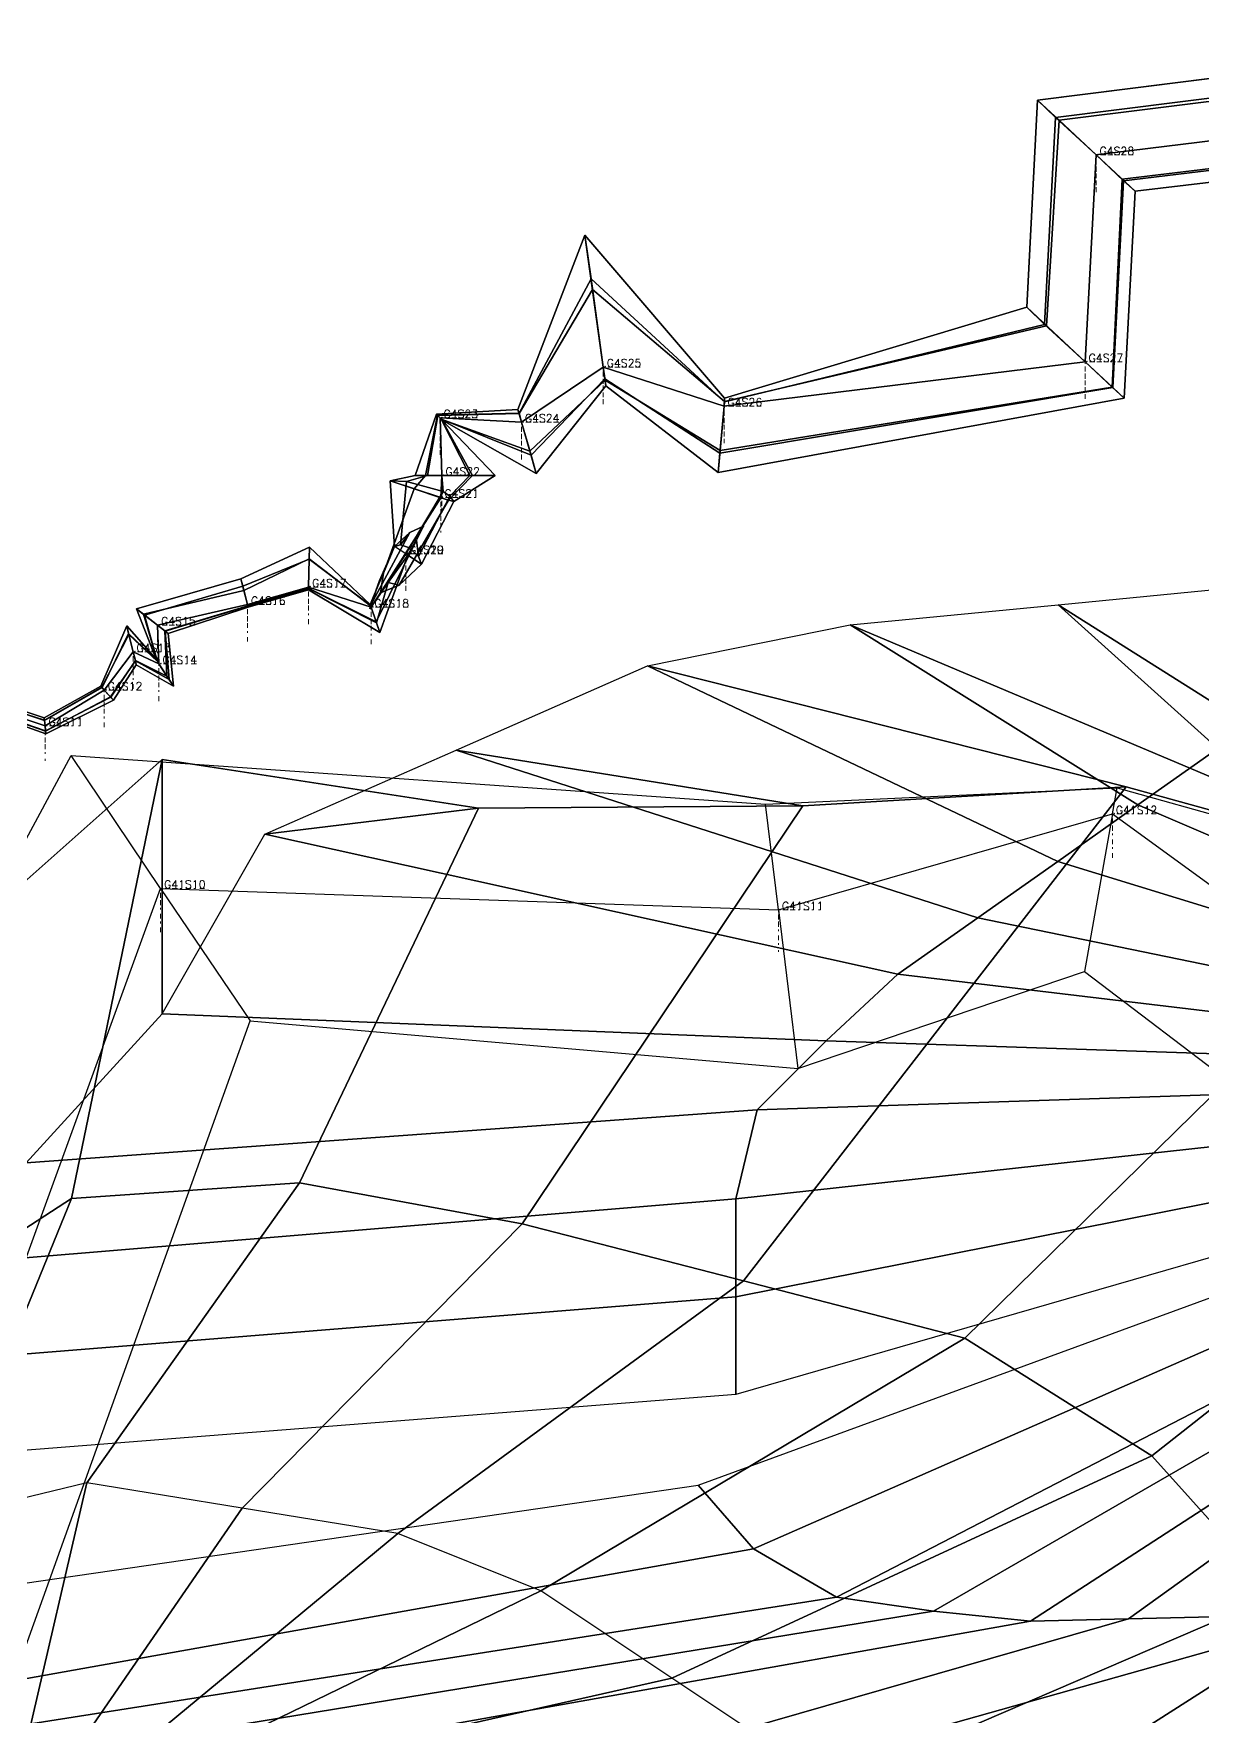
# Model space of a CAD drawing. Extents: x 34233638 to 35010029, y 7400000 to 8016345.
# Drawn here: x 34800846 to 34805228, y 7503349 to 7509659 of the extents above; entities that cross this region are included whole.
import ezdxf

# ---------------------------------------------------------------- set-up
doc = ezdxf.new("R2010")
doc.units = 0
doc.header["$LTSCALE"] = 6
doc.header["$MEASUREMENT"] = 0
for name, color, linetype in [('T-3DF1', 245, 'CONTINUOUS'), ('T-3DF2', 243, 'CONTINUOUS'), ('T-3DF3', 241, 'CONTINUOUS'), ('T-3DF4', 243, 'CONTINUOUS'), ('T-3DF5', 245, 'CONTINUOUS'), ('T-3DF6', 247, 'CONTINUOUS'), ('T-3DF7', 249, 'CONTINUOUS'), ('T-3DF8', 247, 'CONTINUOUS'), ('V-FIL', 41, 'CONTINUOUS'), ('V-PROFIL-C', 65, 'CONTINUOUS'), ('V-PROFIL-P', 65, 'CONTINUOUS'), ('V-STATION', 7, 'CONTINUOUS'), ('V-STATION-C1', 7, 'CONTINUOUS'), ('V-STATION-C2', 7, 'CONTINUOUS'), ('X-CONTOUR', 7, 'CONTINUOUS')]:
    doc.layers.add(name, color=color, linetype=linetype)
doc.styles.add('SIMPLEX', font='simplex')

# ---------------------------------------------------------------- blocks, each defined once
blk = doc.blocks.new('S6')
at = {"layer": 'T-3DF3'}
mesh = blk.add_polymesh((2, 32), dxfattribs=dict(at, n_close=True))
for k, corner in enumerate([(-9482.9, -3035.1, 5149.4), (-9926.2, -3236.7, 5149.4), (-9941, -3781.3, 5149.4), (-9511.1, -4186.5, 5149.4), (-8968.2, -4185.4, 5149.4), (-8388.4, -4149.3, 5149.4), (-7804.9, -4241.9, 5149.4), (-7221.4, -4334.6, 5149.4), (-6637.9, -4427.2, 5149.4), (-6071.8, -4590.6, 5149.4), (-5512.3, -4780.1, 5149.4), (-4952.7, -4969.7, 5149.4), (-4394.3, -5162.4, 5149.4), (-3843.2, -5375.3, 5149.4), (-3292, -5588.2, 5149.4), (-2782.8, -5553.1, 5149.4), (-2682.1, -5131.8, 5149.4), (-2900.6, -4598.3, 5149.4), (-3016.7, -4019, 5149.4), (-3205.4, -3464.2, 5149.4), (-3463.3, -2932.6, 5149.4), (-3814.2, -2482.2, 5149.4), (-4305.9, -2154.6, 5149.4), (-4797.5, -1826.9, 5149.4), (-5333.7, -1612.5, 5149.4), (-5916.8, -1517.4, 5149.4), (-6499.9, -1422.3, 5149.4), (-7047.3, -1554.8, 5149.4), (-7573.4, -1823.7, 5149.4), (-8099.4, -2092.7, 5149.4), (-8510.7, -2508.8, 5149.4), (-8899.9, -2953.3, 5149.4), (-10042.1, -2484, 4318.7), (-10344.2, -3279.8, 4318.7), (-9743, -4555.8, 4154.2), (-9550.8, -4668.8, 4318.7), (-8723.8, -4777.3, 4318.7), (-7874.2, -4724.5, 4318.7), (-7025.1, -4820.9, 4318.7), (-6193.2, -5025.8, 4318.7), (-5361.4, -5230.8, 4318.7), (-4627, -5651.7, 4318.7), (-3897.8, -6092.9, 4318.7), (-3101.7, -6409.3, 4318.7), (-2266.3, -6258, 4318.7), (-1451.6, -6512.5, 4318.7), (-699.2, -6203.2, 4318.7), (141.8, -6039.4, 4318.7), (321.9, -5410.1, 4318.7), (-315.1, -4837.7, 4318.7), (-933.9, -4245.2, 4318.7), (-1428.5, -3550, 4318.7), (-1598.4, -2726.9, 4318.7), (-1937.4, -1953.1, 4318.7), (-2506.7, -1321.1, 4318.7), (-3207.6, -879.1, 4318.7), (-4037.1, -665, 4318.7), (-4866.6, -450.8, 4318.7), (-5701.8, -297.3, 4318.7), (-6556.5, -356.3, 4318.7), (-7244.7, -802.6, 4318.7), (-8005.5, -1181.9, 4318.7), (-8839.3, -1378.9, 4318.7), (-9564.6, -1823.7, 4318.7)]):
    mesh.set_mesh_vertex(divmod(k, 32), corner)
mesh = blk.add_polymesh((2, 32), dxfattribs=dict(at, n_close=True))
for k, corner in enumerate([(-9482.9, -3035.1, 5149.4), (-9926.2, -3236.7, 5149.4), (-9941, -3781.3, 5149.4), (-9511.1, -4186.5, 5149.4), (-8968.2, -4185.4, 5149.4), (-8388.4, -4149.3, 5149.4), (-7804.9, -4241.9, 5149.4), (-7221.4, -4334.6, 5149.4), (-6637.9, -4427.2, 5149.4), (-6071.8, -4590.6, 5149.4), (-5512.3, -4780.1, 5149.4), (-4952.7, -4969.7, 5149.4), (-4394.3, -5162.4, 5149.4), (-3843.2, -5375.3, 5149.4), (-3292, -5588.2, 5149.4), (-2782.8, -5553.1, 5149.4), (-2682.1, -5131.8, 5149.4), (-2900.6, -4598.3, 5149.4), (-3016.7, -4019, 5149.4), (-3205.4, -3464.2, 5149.4), (-3463.3, -2932.6, 5149.4), (-3814.2, -2482.2, 5149.4), (-4305.9, -2154.6, 5149.4), (-4797.5, -1826.9, 5149.4), (-5333.7, -1612.5, 5149.4), (-5916.8, -1517.4, 5149.4), (-6499.9, -1422.3, 5149.4), (-7047.3, -1554.8, 5149.4), (-7573.4, -1823.7, 5149.4), (-8099.4, -2092.7, 5149.4), (-8510.7, -2508.8, 5149.4), (-8899.9, -2953.3, 5149.4), (-7563.8, -3031.2, 5631), (-7659.8, -3190.9, 5631), (-7511.4, -3217.4, 5631), (-7325.2, -3223.2, 5631), (-7138.9, -3229.1, 5631), (-6952.6, -3234.9, 5631), (-6766.4, -3240.8, 5631), (-6580.3, -3247.4, 5631), (-6413.6, -3330.7, 5631), (-6246.9, -3414, 5631), (-6080.2, -3497.3, 5631), (-5913.5, -3580.6, 5631), (-5747.4, -3645.4, 5631), (-5586.8, -3550.9, 5631), (-5426.2, -3456.4, 5631), (-5265.6, -3361.9, 5631), (-5222, -3229.5, 5631), (-5296.8, -3058.9, 5631), (-5371.6, -2888.2, 5631), (-5476.1, -2747.8, 5631), (-5648.4, -2677, 5631), (-5820.8, -2606.2, 5631), (-5993.2, -2535.4, 5631), (-6175.3, -2496.9, 5631), (-6358, -2460.3, 5631), (-6540.8, -2423.7, 5631), (-6723.5, -2387, 5631), (-6895, -2394.4, 5631), (-7038.2, -2513.6, 5631), (-7181.4, -2632.9, 5631), (-7324.5, -2752.2, 5631), (-7467.7, -2871.5, 5631)]):
    mesh.set_mesh_vertex(divmod(k, 32), corner)
at = {"layer": 'T-3DF5'}
mesh = blk.add_polymesh((2, 32), dxfattribs=dict(at, n_close=True))
for k, corner in enumerate([(-10745.1, -2165.1, 2902), (-10732.7, -2883.1, 2902), (-10832.2, -4053.4, 2902), (-10579.4, -4757.9, 2899.5), (-9417.3, -5110.2, 2902), (-8463.9, -5275.3, 2902), (-7303.4, -5168.1, 2902), (-6164, -5595.9, 2902), (-5141.2, -6237.4, 2902), (-4030.2, -6734.3, 2902), (-2902, -7129.9, 2902), (-1818.7, -6864.7, 2902), (-868.2, -7168.5, 2902), (72.8, -6613.7, 2902), (2036.5, -6697.9, 3114.6), (2053.5, -6558.9, 3206.6), (2087.5, -6280.9, 3117.6), (1641.7, -4649.9, 2902), (2203.1, -3715.8, 2902), (1587.5, -2691.5, 2902), (784.1, -1777.3, 2902), (258.1, -682.2, 2902), (-413.1, 327.5, 2902), (-1430.1, 864.1, 2902), (-2602.9, 1188.3, 2902), (-3814.8, 1116.7, 2902), (-5031.5, 1108.2, 2902), (-6217.5, 1290.5, 2902), (-7016.8, 580.8, 2902), (-7531.2, -516.9, 2902), (-8553.3, -1110.9, 2902), (-9670.1, -1594.6, 2902), (-9000.7, -2128.2, 1613.8), (-8568.5, -2484.9, 1613.8), (-7784.8, -2494.4, 1613.8), (-7001.2, -2504, 1613.8), (-6218.7, -2520.4, 1613.8), (-5472.4, -2759.9, 1613.8), (-4726.2, -2999.4, 1613.8), (-3993.5, -3275.7, 1613.8), (-3269.3, -3575.2, 1613.8), (-2545.1, -3874.8, 1613.8), (-1774.5, -3819.4, 1613.8), (-997.7, -3715.9, 1613.8), (-282.3, -3403.6, 1613.8), (426.8, -3069.8, 1613.8), (688.6, -2552.9, 1613.8), (417.3, -1817.6, 1613.8), (146, -1082.4, 1613.8), (-184.1, -372.2, 1613.8), (-527.4, 332.3, 1613.8), (-931.7, 1003, 1613.8), (-1348.4, 1666.6, 1613.8), (-2077.4, 1946.3, 1613.8), (-2857.4, 1870.6, 1613.8), (-3637.5, 1794.9, 1613.8), (-4397.1, 1641, 1613.8), (-5114.5, 1325.5, 1613.8), (-5831.9, 1009.9, 1613.8), (-6217.5, 336.7, 1613.8), (-6727.4, -222.3, 1613.8), (-7394.3, -633.9, 1613.8), (-8061.2, -1045.6, 1613.8), (-8728, -1457.3, 1613.8)]):
    mesh.set_mesh_vertex(divmod(k, 32), corner)
mesh = blk.add_polymesh((2, 32), dxfattribs=dict(at, n_close=True))
for k, corner in enumerate([(-10042.1, -2484, 4318.7), (-10344.2, -3279.8, 4318.7), (-9743, -4555.8, 4154.2), (-9550.8, -4668.8, 4318.7), (-8723.8, -4777.3, 4318.7), (-7874.2, -4724.5, 4318.7), (-7025.1, -4820.9, 4318.7), (-6193.2, -5025.8, 4318.7), (-5361.4, -5230.8, 4318.7), (-4627, -5651.7, 4318.7), (-3897.8, -6092.9, 4318.7), (-3101.7, -6409.3, 4318.7), (-2266.3, -6258, 4318.7), (-1451.6, -6512.5, 4318.7), (-699.2, -6203.2, 4318.7), (141.8, -6039.4, 4318.7), (321.9, -5410.1, 4318.7), (-315.1, -4837.7, 4318.7), (-933.9, -4245.2, 4318.7), (-1428.5, -3550, 4318.7), (-1598.4, -2726.9, 4318.7), (-1937.4, -1953.1, 4318.7), (-2506.7, -1321.1, 4318.7), (-3207.6, -879.1, 4318.7), (-4037.1, -665, 4318.7), (-4866.6, -450.8, 4318.7), (-5701.8, -297.3, 4318.7), (-6556.5, -356.3, 4318.7), (-7244.7, -802.6, 4318.7), (-8005.5, -1181.9, 4318.7), (-8839.3, -1378.9, 4318.7), (-9564.6, -1823.7, 4318.7), (-10745.1, -2165.1, 2902), (-10732.7, -2883.1, 2902), (-10832.2, -4053.4, 2902), (-10579.4, -4757.9, 2899.5), (-9417.3, -5110.2, 2902), (-8463.9, -5275.3, 2902), (-7303.4, -5168.1, 2902), (-6164, -5595.9, 2902), (-5141.2, -6237.4, 2902), (-4030.2, -6734.3, 2902), (-2902, -7129.9, 2902), (-1818.7, -6864.7, 2902), (-868.2, -7168.5, 2902), (72.8, -6613.7, 2902), (2036.5, -6697.9, 3114.6), (2053.5, -6558.9, 3206.6), (2087.5, -6280.9, 3117.6), (1641.7, -4649.9, 2902), (2203.1, -3715.8, 2902), (1587.5, -2691.5, 2902), (784.1, -1777.3, 2902), (258.1, -682.2, 2902), (-413.1, 327.5, 2902), (-1430.1, 864.1, 2902), (-2602.9, 1188.3, 2902), (-3814.8, 1116.7, 2902), (-5031.5, 1108.2, 2902), (-6217.5, 1290.5, 2902), (-7016.8, 580.8, 2902), (-7531.2, -516.9, 2902), (-8553.3, -1110.9, 2902), (-9670.1, -1594.6, 2902)]):
    mesh.set_mesh_vertex(divmod(k, 32), corner)
at = {"layer": 'T-3DF7'}
mesh = blk.add_polymesh((2, 32), dxfattribs=dict(at, n_close=True))
for k, corner in enumerate([(-782.7, -177.2, 459.8), (-748, -241.8, 459.8), (-705.2, -307.6, 459.8), (-650.2, -360.2, 459.8), (-581, -397.3, 459.8), (-511.7, -434.4, 459.8), (-442.5, -471.5, 459.8), (-364.8, -467.6, 459.8), (-286.6, -460.9, 459.8), (-208.4, -454.2, 459.8), (-130.1, -447.5, 459.8), (-53.3, -435, 459.8), (19.1, -404.7, 459.8), (91.5, -374.3, 459.8), (130.1, -316.8, 459.8), (143.9, -239.5, 459.8), (157.7, -162.2, 459.8), (118.8, -98.2, 459.8), (70, -36.7, 459.8), (21.1, 24.8, 459.8), (-37.2, 73.8, 459.8), (-109.7, 103.9, 459.8), (-182.3, 134, 459.8), (-260.2, 135.8, 459.8), (-338.7, 134.6, 459.8), (-417.2, 133.3, 459.8), (-495.7, 132.1, 459.8), (-574.3, 130.9, 459.8), (-625.5, 88.1, 459.8), (-657.9, 16.6, 459.8), (-690.4, -55, 459.8), (-722.8, -126.5, 459.8), (-4207.7, -1430.3, 1126.9), (-3999.7, -1669.6, 1126.9), (-3688.2, -1851.1, 1126.9), (-3324.9, -1903, 1126.9), (-2960.7, -1940.9, 1126.9), (-2593.7, -1931.9, 1126.9), (-2226.7, -1922.9, 1126.9), (-1859.8, -1913.9, 1126.9), (-1503.8, -1851.4, 1126.9), (-1162.9, -1715.3, 1126.9), (-822, -1579.2, 1126.9), (-617.5, -1280.6, 1126.9), (-424.5, -968.4, 1126.9), (-231.5, -656.2, 1126.9), (-295.2, -315.7, 1126.9), (-415.6, 31.1, 1126.9), (-561.6, 364.2, 1126.9), (-781.3, 658.3, 1126.9), (-1000.9, 952.4, 1126.9), (-1250.6, 1205.4, 1126.9), (-1597.7, 1324.8, 1126.9), (-1944.8, 1444.3, 1126.9), (-2258.8, 1331.6, 1126.9), (-2558.7, 1120, 1126.9), (-2858.7, 908.4, 1126.9), (-3158.6, 696.8, 1126.9), (-3458.5, 485.2, 1126.9), (-3726.7, 235.9, 1126.9), (-3986.5, -23.5, 1126.9), (-4066.6, -357.3, 1126.9), (-4066.6, -724.4, 1126.9), (-4066.6, -1091.4, 1126.9)]):
    mesh.set_mesh_vertex(divmod(k, 32), corner)
at = {"layer": 'T-3DF8'}
mesh = blk.add_polymesh((2, 32), dxfattribs=dict(at, n_close=True))
for k, corner in enumerate([(-4207.7, -1430.3, 1126.9), (-3999.7, -1669.6, 1126.9), (-3688.2, -1851.1, 1126.9), (-3324.9, -1903, 1126.9), (-2960.7, -1940.9, 1126.9), (-2593.7, -1931.9, 1126.9), (-2226.7, -1922.9, 1126.9), (-1859.8, -1913.9, 1126.9), (-1503.8, -1851.4, 1126.9), (-1162.9, -1715.3, 1126.9), (-822, -1579.2, 1126.9), (-617.5, -1280.6, 1126.9), (-424.5, -968.4, 1126.9), (-231.5, -656.2, 1126.9), (-295.2, -315.7, 1126.9), (-415.6, 31.1, 1126.9), (-561.6, 364.2, 1126.9), (-781.3, 658.3, 1126.9), (-1000.9, 952.4, 1126.9), (-1250.6, 1205.4, 1126.9), (-1597.7, 1324.8, 1126.9), (-1944.8, 1444.3, 1126.9), (-2258.8, 1331.6, 1126.9), (-2558.7, 1120, 1126.9), (-2858.7, 908.4, 1126.9), (-3158.6, 696.8, 1126.9), (-3458.5, 485.2, 1126.9), (-3726.7, 235.9, 1126.9), (-3986.5, -23.5, 1126.9), (-4066.6, -357.3, 1126.9), (-4066.6, -724.4, 1126.9), (-4066.6, -1091.4, 1126.9), (-9000.7, -2128.2, 1613.8), (-8568.5, -2484.9, 1613.8), (-7784.8, -2494.4, 1613.8), (-7001.2, -2504, 1613.8), (-6218.7, -2520.4, 1613.8), (-5472.4, -2759.9, 1613.8), (-4726.2, -2999.4, 1613.8), (-3993.5, -3275.7, 1613.8), (-3269.3, -3575.2, 1613.8), (-2545.1, -3874.8, 1613.8), (-1774.5, -3819.4, 1613.8), (-997.7, -3715.9, 1613.8), (-282.3, -3403.6, 1613.8), (426.8, -3069.8, 1613.8), (688.6, -2552.9, 1613.8), (417.3, -1817.6, 1613.8), (146, -1082.4, 1613.8), (-184.1, -372.2, 1613.8), (-527.4, 332.3, 1613.8), (-931.7, 1003, 1613.8), (-1348.4, 1666.6, 1613.8), (-2077.4, 1946.3, 1613.8), (-2857.4, 1870.6, 1613.8), (-3637.5, 1794.9, 1613.8), (-4397.1, 1641, 1613.8), (-5114.5, 1325.5, 1613.8), (-5831.9, 1009.9, 1613.8), (-6217.5, 336.7, 1613.8), (-6727.4, -222.3, 1613.8), (-7394.3, -633.9, 1613.8), (-8061.2, -1045.6, 1613.8), (-8728, -1457.3, 1613.8)]):
    mesh.set_mesh_vertex(divmod(k, 32), corner)

msp = doc.modelspace()

# ---------------------------------------------------------------- linework, layer by layer
at = {"layer": 'T-3DF1'}
for points in [[(34804610, 7509409, -28436), (34804678, 7509345, -28296), (34806547, 7509579, -28010), (34806595, 7509659, -28150)], [(34804570, 7508633, -28504), (34804637, 7508569, -28364), (34804678, 7509345, -28296), (34804610, 7509409, -28436)], [(34802662, 7508250, -29195), (34802666, 7508236, -29146), (34802936, 7508740, -28613), (34802913, 7508904, -28784)], [(34802913, 7508904, -28784), (34802936, 7508740, -28613), (34803436, 7508279, -28508), (34803437, 7508292, -28647)], [(34803437, 7508292, -28647), (34803436, 7508279, -28508), (34804637, 7508569, -28364), (34804570, 7508633, -28504)], [(34802277, 7508002, -29248), (34802315, 7508002, -29229), (34802360, 7508228, -29207), (34802356, 7508232, -29221)], [(34802356, 7508232, -29221), (34802360, 7508228, -29207), (34802666, 7508236, -29146), (34802662, 7508250, -29195)], [(34802199, 7507736, -29380), (34802158, 7507636, -29322), (34802273, 7507952, -29219), (34802183, 7507982, -29225)], [(34802183, 7507982, -29225), (34802273, 7507952, -29219), (34802315, 7508002, -29229), (34802277, 7508002, -29248)], [(34801623, 7507615, -29481), (34801634, 7507571, -29476), (34801879, 7507690, -29354), (34801880, 7507734, -29460)], [(34801880, 7507734, -29460), (34801879, 7507690, -29354), (34802109, 7507513, -29410), (34802108, 7507518, -29565)], [(34802108, 7507518, -29565), (34802109, 7507513, -29410), (34802143, 7507608, -29448), (34802199, 7507736, -29624)], [(34802199, 7507736, -29624), (34802143, 7507608, -29448), (34802158, 7507636, -29322), (34802199, 7507736, -29380)], [(34801232, 7507502, -29463), (34801258, 7507482, -29429), (34801634, 7507571, -29476), (34801623, 7507615, -29481)], [(34801305, 7507313, -29240), (34801310, 7507305, -29181), (34801258, 7507482, -29429), (34801232, 7507502, -29463)], [(34801098, 7507212, -29262), (34801102, 7507208, -29242), (34801203, 7507406, -29241), (34801195, 7507438, -29275)], [(34801195, 7507438, -29275), (34801203, 7507406, -29241), (34801310, 7507305, -29181), (34801305, 7507313, -29240)], [(34800886, 7507094, -29351), (34800887, 7507085, -29330), (34801102, 7507208, -29242), (34801098, 7507212, -29262)], [(34800608, 7507185, -29279), (34800601, 7507176, -29272), (34800887, 7507085, -29330), (34800886, 7507094, -29351)]]:
    msp.add_3dface(points, dxfattribs=at)
at = {"layer": 'T-3DF2'}
for points in [[(34804678, 7509345, -28296), (34804830, 7509204, -28236), (34806441, 7509402, -27950), (34806547, 7509579, -28010)], [(34804637, 7508569, -28364), (34804789, 7508428, -28304), (34804830, 7509204, -28236), (34804678, 7509345, -28296)], [(34802666, 7508236, -29146), (34802675, 7508202, -29125), (34802982, 7508409, -28534), (34802936, 7508740, -28613)], [(34802936, 7508740, -28613), (34802982, 7508409, -28534), (34803435, 7508262, -28397), (34803436, 7508279, -28508)], [(34803436, 7508279, -28508), (34803435, 7508262, -28397), (34804789, 7508428, -28304), (34804637, 7508569, -28364)], [(34802315, 7508002, -29229), (34802377, 7508002, -29218), (34802370, 7508218, -29201), (34802360, 7508228, -29207)], [(34802360, 7508228, -29207), (34802370, 7508218, -29201), (34802675, 7508202, -29125), (34802666, 7508236, -29146)], [(34802158, 7507636, -29322), (34802146, 7507562, -29283), (34802373, 7507919, -29215), (34802273, 7507952, -29219)], [(34802273, 7507952, -29219), (34802373, 7507919, -29215), (34802377, 7508002, -29218), (34802315, 7508002, -29229)], [(34801634, 7507571, -29476), (34801648, 7507518, -29471), (34801877, 7507584, -29310), (34801879, 7507690, -29354)], [(34801879, 7507690, -29354), (34801877, 7507584, -29310), (34802111, 7507508, -29265), (34802109, 7507513, -29410)], [(34802143, 7507608, -29448), (34802107, 7507502, -29309), (34802146, 7507562, -29283), (34802158, 7507636, -29322)], [(34801258, 7507482, -29429), (34801311, 7507441, -29413), (34801648, 7507518, -29471), (34801634, 7507571, -29476)], [(34802109, 7507513, -29410), (34802111, 7507508, -29265), (34802107, 7507502, -29309), (34802143, 7507608, -29448)], [(34801310, 7507305, -29181), (34801316, 7507296, -29140), (34801311, 7507441, -29413), (34801258, 7507482, -29429)], [(34801102, 7507208, -29242), (34801111, 7507197, -29232), (34801219, 7507341, -29225), (34801203, 7507406, -29241)], [(34801203, 7507406, -29241), (34801219, 7507341, -29225), (34801316, 7507296, -29140), (34801310, 7507305, -29181)], [(34800887, 7507085, -29330), (34800889, 7507064, -29321), (34801111, 7507197, -29232), (34801102, 7507208, -29242)], [(34800601, 7507176, -29272), (34800589, 7507162, -29269), (34800889, 7507064, -29321), (34800887, 7507085, -29330)]]:
    msp.add_3dface(points, dxfattribs=at)
at = {"layer": 'T-3DF3'}
for points in [[(34804830, 7509204, -28236), (34804933, 7509107, -28294), (34806368, 7509281, -28008), (34806441, 7509402, -27950)], [(34804789, 7508428, -28304), (34804892, 7508332, -28362), (34804933, 7509107, -28294), (34804830, 7509204, -28236)], [(34802675, 7508202, -29125), (34802711, 7508079, -29151), (34802988, 7508365, -28630), (34802982, 7508409, -28534)], [(34802982, 7508409, -28534), (34802988, 7508365, -28630), (34803419, 7508086, -28470), (34803435, 7508262, -28397)], [(34803435, 7508262, -28397), (34803419, 7508086, -28470), (34804892, 7508332, -28362), (34804789, 7508428, -28304)], [(34802377, 7508002, -29218), (34802491, 7508002, -29230), (34802375, 7508213, -29208), (34802370, 7508218, -29201)], [(34802370, 7508218, -29201), (34802375, 7508213, -29208), (34802711, 7508079, -29151), (34802675, 7508202, -29125)], [(34802373, 7507919, -29215), (34802401, 7507910, -29219), (34802491, 7508002, -29230), (34802377, 7508002, -29218)], [(34802146, 7507562, -29283), (34802217, 7507591, -29318), (34802401, 7507910, -29219), (34802373, 7507919, -29215)], [(34801648, 7507518, -29471), (34801649, 7507512, -29474), (34801877, 7507579, -29381), (34801877, 7507584, -29310)], [(34801877, 7507584, -29310), (34801877, 7507579, -29381), (34802131, 7507450, -29375), (34802111, 7507508, -29265)], [(34802111, 7507508, -29265), (34802131, 7507450, -29375), (34802175, 7507601, -29463), (34802107, 7507502, -29309)], [(34802107, 7507502, -29309), (34802175, 7507601, -29463), (34802217, 7507591, -29318), (34802146, 7507562, -29283)], [(34801311, 7507441, -29413), (34801339, 7507419, -29428), (34801649, 7507512, -29474), (34801648, 7507518, -29471)], [(34801316, 7507296, -29140), (34801354, 7507237, -29169), (34801339, 7507419, -29428), (34801311, 7507441, -29413)], [(34801111, 7507197, -29232), (34801134, 7507172, -29242), (34801228, 7507307, -29239), (34801219, 7507341, -29225)], [(34801219, 7507341, -29225), (34801228, 7507307, -29239), (34801354, 7507237, -29169), (34801316, 7507296, -29140)], [(34800889, 7507064, -29321), (34800891, 7507043, -29330), (34801134, 7507172, -29242), (34801111, 7507197, -29232)], [(34800589, 7507162, -29269), (34800580, 7507151, -29272), (34800891, 7507043, -29330), (34800889, 7507064, -29321)]]:
    msp.add_3dface(points, dxfattribs=at)
at = {"layer": 'T-3DF4'}
for points in [[(34804933, 7509107, -28294), (34804976, 7509068, -28436), (34806337, 7509230, -28150), (34806368, 7509281, -28008)], [(34804892, 7508332, -28362), (34804935, 7508292, -28504), (34804976, 7509068, -28436), (34804933, 7509107, -28294)], [(34802711, 7508079, -29151), (34802730, 7508010, -29195), (34802992, 7508339, -28784), (34802988, 7508365, -28630)], [(34802988, 7508365, -28630), (34802992, 7508339, -28784), (34803413, 7508013, -28647), (34803419, 7508086, -28470)], [(34803419, 7508086, -28470), (34803413, 7508013, -28647), (34804935, 7508292, -28504), (34804892, 7508332, -28362)], [(34802491, 7508002, -29230), (34802577, 7508002, -29248), (34802377, 7508211, -29221), (34802375, 7508213, -29208)], [(34802375, 7508213, -29208), (34802377, 7508211, -29221), (34802730, 7508010, -29195), (34802711, 7508079, -29151)], [(34802401, 7507910, -29219), (34802421, 7507905, -29225), (34802577, 7508002, -29248), (34802491, 7508002, -29230)], [(34802217, 7507591, -29318), (34802300, 7507670, -29380), (34802421, 7507905, -29225), (34802401, 7507910, -29219)], [(34802131, 7507450, -29375), (34802144, 7507414, -29565), (34802249, 7507703, -29624), (34802175, 7507601, -29463)], [(34802175, 7507601, -29463), (34802249, 7507703, -29624), (34802300, 7507670, -29380), (34802217, 7507591, -29318)], [(34801649, 7507512, -29474), (34801650, 7507509, -29481), (34801877, 7507574, -29460), (34801877, 7507579, -29381)], [(34801877, 7507579, -29381), (34801877, 7507574, -29460), (34802144, 7507414, -29565), (34802131, 7507450, -29375)], [(34801339, 7507419, -29428), (34801350, 7507410, -29463), (34801650, 7507509, -29481), (34801649, 7507512, -29474)], [(34801354, 7507237, -29169), (34801370, 7507212, -29240), (34801350, 7507410, -29463), (34801339, 7507419, -29428)], [(34801134, 7507172, -29242), (34801145, 7507160, -29262), (34801231, 7507292, -29275), (34801228, 7507307, -29239)], [(34801228, 7507307, -29239), (34801231, 7507292, -29275), (34801370, 7507212, -29240), (34801354, 7507237, -29169)], [(34800580, 7507151, -29272), (34800576, 7507146, -29279), (34800892, 7507034, -29351), (34800891, 7507043, -29330)], [(34800891, 7507043, -29330), (34800892, 7507034, -29351), (34801145, 7507160, -29262), (34801134, 7507172, -29242)]]:
    msp.add_3dface(points, dxfattribs=at)
at = {"layer": 'T-3DF5'}
for points in [[(34804976, 7509068, -28436), (34804927, 7509113, -28504), (34806372, 7509287, -28218), (34806337, 7509230, -28150)], [(34804935, 7508292, -28504), (34804890, 7508334, -28594), (34804927, 7509113, -28504), (34804976, 7509068, -28436)], [(34802730, 7508010, -29195), (34802707, 7508093, -29213), (34802989, 7508360, -28853), (34802992, 7508339, -28784)], [(34802992, 7508339, -28784), (34802989, 7508360, -28853), (34803420, 7508096, -28728), (34803413, 7508013, -28647)], [(34803413, 7508013, -28647), (34803420, 7508096, -28728), (34804890, 7508334, -28594), (34804935, 7508292, -28504)], [(34802577, 7508002, -29248), (34802482, 7508002, -29253), (34802374, 7508214, -29256), (34802377, 7508211, -29221)], [(34802377, 7508211, -29221), (34802374, 7508214, -29256), (34802707, 7508093, -29213), (34802730, 7508010, -29195)], [(34802421, 7507905, -29225), (34802407, 7507925, -29329), (34802482, 7508002, -29253), (34802577, 7508002, -29248)], [(34802300, 7507670, -29380), (34802289, 7507698, -29390), (34802407, 7507925, -29329), (34802421, 7507905, -29225)], [(34802144, 7507414, -29565), (34802130, 7507453, -29576), (34802281, 7507760, -29707), (34802249, 7507703, -29624)], [(34802249, 7507703, -29624), (34802281, 7507760, -29707), (34802289, 7507698, -29390), (34802300, 7507670, -29380)], [(34801650, 7507509, -29481), (34801649, 7507513, -29536), (34801877, 7507580, -29550), (34801877, 7507574, -29460)], [(34801877, 7507574, -29460), (34801877, 7507580, -29550), (34802130, 7507453, -29576), (34802144, 7507414, -29565)], [(34801350, 7507410, -29463), (34801338, 7507420, -29484), (34801649, 7507513, -29536), (34801650, 7507509, -29481)], [(34801370, 7507212, -29240), (34801346, 7507250, -29246), (34801338, 7507420, -29484), (34801350, 7507410, -29463)], [(34801145, 7507160, -29262), (34801135, 7507171, -29298), (34801228, 7507308, -29342), (34801231, 7507292, -29275)], [(34801231, 7507292, -29275), (34801228, 7507308, -29342), (34801346, 7507250, -29246), (34801370, 7507212, -29240)], [(34800576, 7507146, -29279), (34800580, 7507151, -29305), (34800891, 7507045, -29358), (34800892, 7507034, -29351)], [(34800892, 7507034, -29351), (34800891, 7507045, -29358), (34801135, 7507171, -29298), (34801145, 7507160, -29262)]]:
    msp.add_3dface(points, dxfattribs=at)
at = {"layer": 'T-3DF6'}
for points in [[(34804927, 7509113, -28504), (34804830, 7509204, -28536), (34806441, 7509402, -28250), (34806372, 7509287, -28218)], [(34804890, 7508334, -28594), (34804789, 7508428, -28634), (34804830, 7509204, -28536), (34804927, 7509113, -28504)], [(34802707, 7508093, -29213), (34802675, 7508202, -29225), (34802982, 7508409, -28884), (34802989, 7508360, -28853)], [(34802989, 7508360, -28853), (34802982, 7508409, -28884), (34803435, 7508262, -28767), (34803420, 7508096, -28728)], [(34803420, 7508096, -28728), (34803435, 7508262, -28767), (34804789, 7508428, -28634), (34804890, 7508334, -28594)], [(34802482, 7508002, -29253), (34802377, 7508002, -29258), (34802370, 7508218, -29281), (34802374, 7508214, -29256)], [(34802374, 7508214, -29256), (34802370, 7508218, -29281), (34802675, 7508202, -29225), (34802707, 7508093, -29213)], [(34802407, 7507925, -29329), (34802381, 7507942, -29393), (34802377, 7508002, -29258), (34802482, 7508002, -29253)], [(34802289, 7507698, -29390), (34802255, 7507731, -29395), (34802381, 7507942, -29393), (34802407, 7507925, -29329)], [(34802130, 7507453, -29576), (34802111, 7507508, -29585), (34802308, 7507812, -29782), (34802281, 7507760, -29707)], [(34802281, 7507760, -29707), (34802308, 7507812, -29782), (34802255, 7507731, -29395), (34802289, 7507698, -29390)], [(34801649, 7507513, -29536), (34801648, 7507518, -29581), (34801877, 7507584, -29630), (34801877, 7507580, -29550)], [(34801877, 7507580, -29550), (34801877, 7507584, -29630), (34802111, 7507508, -29585), (34802130, 7507453, -29576)], [(34801338, 7507420, -29484), (34801311, 7507441, -29493), (34801648, 7507518, -29581), (34801649, 7507513, -29536)], [(34801346, 7507250, -29246), (34801316, 7507296, -29250), (34801311, 7507441, -29493), (34801338, 7507420, -29484)], [(34801135, 7507171, -29298), (34801111, 7507197, -29312), (34801219, 7507341, -29375), (34801228, 7507308, -29342)], [(34801228, 7507308, -29342), (34801219, 7507341, -29375), (34801316, 7507296, -29250), (34801346, 7507250, -29246)], [(34800891, 7507045, -29358), (34800889, 7507064, -29361), (34801111, 7507197, -29312), (34801135, 7507171, -29298)], [(34800580, 7507151, -29305), (34800589, 7507162, -29319), (34800889, 7507064, -29361), (34800891, 7507045, -29358)]]:
    msp.add_3dface(points, dxfattribs=at)
at = {"layer": 'T-3DF7'}
for points in [[(34804830, 7509204, -28536), (34804691, 7509334, -28498), (34806538, 7509565, -28211), (34806441, 7509402, -28250)], [(34804789, 7508428, -28634), (34804644, 7508563, -28588), (34804691, 7509334, -28498), (34804830, 7509204, -28536)], [(34802675, 7508202, -29225), (34802666, 7508235, -29215), (34802941, 7508700, -28841), (34802982, 7508409, -28884)], [(34802982, 7508409, -28884), (34802941, 7508700, -28841), (34803436, 7508280, -28720), (34803435, 7508262, -28767)], [(34803435, 7508262, -28767), (34803436, 7508280, -28720), (34804644, 7508563, -28588), (34804789, 7508428, -28634)], [(34802377, 7508002, -29258), (34802323, 7508002, -29254), (34802361, 7508227, -29259), (34802370, 7508218, -29281)], [(34802370, 7508218, -29281), (34802361, 7508227, -29259), (34802666, 7508235, -29215), (34802675, 7508202, -29225)], [(34802255, 7507731, -29395), (34802222, 7507742, -29390), (34802244, 7507980, -29342), (34802381, 7507942, -29393)], [(34802381, 7507942, -29393), (34802244, 7507980, -29342), (34802323, 7508002, -29254), (34802377, 7508002, -29258)], [(34802111, 7507508, -29585), (34802109, 7507515, -29578), (34802256, 7507788, -29720), (34802308, 7507812, -29782)], [(34802308, 7507812, -29782), (34802256, 7507788, -29720), (34802222, 7507742, -29390), (34802255, 7507731, -29395)], [(34801648, 7507518, -29581), (34801630, 7507587, -29552), (34801879, 7507689, -29581), (34801877, 7507584, -29630)], [(34801877, 7507584, -29630), (34801879, 7507689, -29581), (34802109, 7507515, -29578), (34802111, 7507508, -29585)], [(34801311, 7507441, -29493), (34801262, 7507479, -29482), (34801630, 7507587, -29552), (34801648, 7507518, -29581)], [(34801316, 7507296, -29250), (34801309, 7507307, -29247), (34801262, 7507479, -29482), (34801311, 7507441, -29493)], [(34801111, 7507197, -29312), (34801103, 7507207, -29295), (34801202, 7507410, -29346), (34801219, 7507341, -29375)], [(34801219, 7507341, -29375), (34801202, 7507410, -29346), (34801309, 7507307, -29247), (34801316, 7507296, -29250)], [(34800889, 7507064, -29361), (34800887, 7507083, -29358), (34801103, 7507207, -29295), (34801111, 7507197, -29312)], [(34800589, 7507162, -29319), (34800603, 7507178, -29307), (34800887, 7507083, -29358), (34800889, 7507064, -29361)]]:
    msp.add_3dface(points, dxfattribs=at)
at = {"layer": 'T-3DF8'}
for points in [[(34804691, 7509334, -28498), (34804610, 7509409, -28436), (34806595, 7509659, -28150), (34806538, 7509565, -28211)], [(34804644, 7508563, -28588), (34804570, 7508633, -28504), (34804610, 7509409, -28436), (34804691, 7509334, -28498)], [(34802666, 7508235, -29215), (34802662, 7508250, -29195), (34802913, 7508904, -28784), (34802941, 7508700, -28841)], [(34802941, 7508700, -28841), (34802913, 7508904, -28784), (34803437, 7508292, -28647), (34803436, 7508280, -28720)], [(34803436, 7508280, -28720), (34803437, 7508292, -28647), (34804570, 7508633, -28504), (34804644, 7508563, -28588)], [(34802323, 7508002, -29254), (34802277, 7508002, -29248), (34802356, 7508232, -29221), (34802361, 7508227, -29259)], [(34802361, 7508227, -29259), (34802356, 7508232, -29221), (34802662, 7508250, -29195), (34802666, 7508235, -29215)], [(34802244, 7507980, -29342), (34802183, 7507982, -29225), (34802277, 7508002, -29248), (34802323, 7508002, -29254)], [(34802222, 7507742, -29390), (34802199, 7507736, -29380), (34802183, 7507982, -29225), (34802244, 7507980, -29342)], [(34802109, 7507515, -29578), (34802108, 7507518, -29565), (34802199, 7507736, -29624), (34802256, 7507788, -29720)], [(34802256, 7507788, -29720), (34802199, 7507736, -29624), (34802199, 7507736, -29380), (34802222, 7507742, -29390)], [(34801630, 7507587, -29552), (34801623, 7507615, -29481), (34801880, 7507734, -29460), (34801879, 7507689, -29581)], [(34801879, 7507689, -29581), (34801880, 7507734, -29460), (34802108, 7507518, -29565), (34802109, 7507515, -29578)], [(34801262, 7507479, -29482), (34801232, 7507502, -29463), (34801623, 7507615, -29481), (34801630, 7507587, -29552)], [(34801309, 7507307, -29247), (34801305, 7507313, -29240), (34801232, 7507502, -29463), (34801262, 7507479, -29482)], [(34801103, 7507207, -29295), (34801098, 7507212, -29262), (34801195, 7507438, -29275), (34801202, 7507410, -29346)], [(34801202, 7507410, -29346), (34801195, 7507438, -29275), (34801305, 7507313, -29240), (34801309, 7507307, -29247)], [(34800887, 7507083, -29358), (34800886, 7507094, -29351), (34801098, 7507212, -29262), (34801103, 7507207, -29295)], [(34800603, 7507178, -29307), (34800608, 7507185, -29279), (34800886, 7507094, -29351), (34800887, 7507083, -29358)]]:
    msp.add_3dface(points, dxfattribs=at)
at = {"layer": 'V-FIL'}
for points in [[(34804830, 7509204, -28436), (34806441, 7509402, -28150)], [(34804789, 7508428, -28504), (34804830, 7509204, -28436)], [(34802675, 7508202, -29195), (34802982, 7508409, -28784)], [(34802982, 7508409, -28784), (34803435, 7508262, -28647)], [(34803435, 7508262, -28647), (34804789, 7508428, -28504)], [(34802377, 7508002, -29248), (34802370, 7508218, -29221)], [(34802370, 7508218, -29221), (34802675, 7508202, -29195)], [(34802373, 7507920, -29225), (34802377, 7508002, -29248)], [(34802241, 7507709, -29380), (34802373, 7507920, -29225)], [(34802111, 7507508, -29565), (34802241, 7507709, -29624)], [(34802241, 7507709, -29624), (34802241, 7507709, -29380)], [(34801648, 7507518, -29481), (34801877, 7507584, -29460)], [(34801877, 7507584, -29460), (34802111, 7507508, -29565)], [(34801311, 7507441, -29463), (34801648, 7507518, -29481)], [(34801316, 7507296, -29240), (34801311, 7507441, -29463)], [(34801111, 7507197, -29262), (34801219, 7507341, -29275)], [(34801219, 7507341, -29275), (34801316, 7507296, -29240)], [(34800889, 7507064, -29351), (34801111, 7507197, -29262)], [(34800589, 7507162, -29279), (34800889, 7507064, -29351)], [(34803639, 7506373, -24291), (34804891, 7506733, -23966)], [(34804891, 7506733, -23966), (34806504, 7505561, -24982)], [(34800453, 7504067, -23893), (34801322, 7506454, -23626)], [(34801322, 7506454, -23626), (34803639, 7506373, -24291)]]:
    msp.add_polyline3d(points, dxfattribs=at)
at = {"layer": 'V-PROFIL-C'}
for points in [[(34804830, 7509204, -28436), (34804830, 7509204, -28236)], [(34804830, 7509204, -28436), (34804830, 7509204, -28536)], [(34802982, 7508409, -28784), (34802982, 7508409, -28534)], [(34802982, 7508409, -28784), (34802982, 7508409, -28884)], [(34804789, 7508428, -28504), (34804789, 7508428, -28304)], [(34804789, 7508428, -28504), (34804789, 7508428, -28634)], [(34803435, 7508262, -28647), (34803435, 7508262, -28397)], [(34803435, 7508262, -28647), (34803435, 7508262, -28767)], [(34802370, 7508218, -29221), (34802370, 7508218, -29201)], [(34802370, 7508218, -29221), (34802370, 7508218, -29281)], [(34802675, 7508202, -29195), (34802675, 7508202, -29125)], [(34802675, 7508202, -29195), (34802675, 7508202, -29225)], [(34802377, 7508002, -29248), (34802377, 7508002, -29218)], [(34802377, 7508002, -29248), (34802377, 7508002, -29258)], [(34802373, 7507920, -29225), (34802381, 7507942, -29393)], [(34802373, 7507920, -29225), (34802373, 7507919, -29215)], [(34802241, 7507709, -29624), (34802308, 7507812, -29782)], [(34802241, 7507709, -29624), (34802107, 7507502, -29309)], [(34802241, 7507709, -29380), (34802146, 7507562, -29283)], [(34802241, 7507709, -29380), (34802255, 7507731, -29395)], [(34801877, 7507584, -29460), (34801877, 7507584, -29310)], [(34801877, 7507584, -29460), (34801877, 7507584, -29630)], [(34801648, 7507518, -29481), (34801648, 7507518, -29471)], [(34801648, 7507518, -29481), (34801648, 7507518, -29581)], [(34802111, 7507508, -29565), (34802111, 7507508, -29265)], [(34802111, 7507508, -29565), (34802111, 7507508, -29585)], [(34801311, 7507441, -29463), (34801311, 7507441, -29413)], [(34801311, 7507441, -29463), (34801311, 7507441, -29493)], [(34801219, 7507341, -29275), (34801219, 7507341, -29225)], [(34801219, 7507341, -29275), (34801219, 7507341, -29375)], [(34801316, 7507296, -29240), (34801316, 7507296, -29140)], [(34801316, 7507296, -29240), (34801316, 7507296, -29250)], [(34801111, 7507197, -29262), (34801111, 7507197, -29232)], [(34801111, 7507197, -29262), (34801111, 7507197, -29312)], [(34800889, 7507064, -29351), (34800889, 7507064, -29321)], [(34800889, 7507064, -29351), (34800889, 7507064, -29361)], [(34804891, 7506733, -23966), (34804891, 7506733, -20966)], [(34804891, 7506733, -23966), (34804891, 7506733, -23976)], [(34801322, 7506454, -23626), (34801322, 7506454, -22626)], [(34801322, 7506454, -23626), (34801322, 7506454, -23636)], [(34803639, 7506373, -24291), (34803639, 7506373, -21291)], [(34803639, 7506373, -24291), (34803639, 7506373, -24301)]]:
    msp.add_polyline3d(points, dxfattribs=at)
at = {"layer": 'V-PROFIL-P'}
for points in [[(34804830, 7509204, -28436), (34804610, 7509409, -28436)], [(34804830, 7509204, -28436), (34804976, 7509068, -28436)], [(34802982, 7508409, -28784), (34802913, 7508904, -28784)], [(34804789, 7508428, -28504), (34804570, 7508633, -28504)], [(34802982, 7508409, -28784), (34802992, 7508339, -28784)], [(34804789, 7508428, -28504), (34804935, 7508292, -28504)], [(34803435, 7508262, -28647), (34803413, 7508013, -28647)], [(34803435, 7508262, -28647), (34803437, 7508292, -28647)], [(34802370, 7508218, -29221), (34802356, 7508232, -29221)], [(34802370, 7508218, -29221), (34802377, 7508211, -29221)], [(34802675, 7508202, -29195), (34802662, 7508250, -29195)], [(34802675, 7508202, -29195), (34802730, 7508010, -29195)], [(34802373, 7507920, -29225), (34802183, 7507982, -29225)], [(34802377, 7508002, -29248), (34802277, 7508002, -29248)], [(34802377, 7508002, -29248), (34802577, 7508002, -29248)], [(34802373, 7507920, -29225), (34802421, 7507905, -29225)], [(34801877, 7507584, -29460), (34801880, 7507734, -29460)], [(34802241, 7507709, -29624), (34802199, 7507736, -29624)], [(34802241, 7507709, -29380), (34802199, 7507736, -29380)], [(34802241, 7507709, -29624), (34802249, 7507703, -29624)], [(34802241, 7507709, -29380), (34802300, 7507670, -29380)], [(34801648, 7507518, -29481), (34801623, 7507615, -29481)], [(34801877, 7507584, -29460), (34801877, 7507574, -29460)], [(34801648, 7507518, -29481), (34801650, 7507509, -29481)], [(34802111, 7507508, -29565), (34802108, 7507518, -29565)], [(34802111, 7507508, -29565), (34802144, 7507414, -29565)], [(34801311, 7507441, -29463), (34801232, 7507502, -29463)], [(34801311, 7507441, -29463), (34801350, 7507410, -29463)], [(34801219, 7507341, -29275), (34801195, 7507438, -29275)], [(34801219, 7507341, -29275), (34801231, 7507292, -29275)], [(34801316, 7507296, -29240), (34801305, 7507313, -29240)], [(34801316, 7507296, -29240), (34801370, 7507212, -29240)], [(34801111, 7507197, -29262), (34801098, 7507212, -29262)], [(34801111, 7507197, -29262), (34801145, 7507160, -29262)], [(34800889, 7507064, -29351), (34800886, 7507094, -29351)], [(34800889, 7507064, -29351), (34800892, 7507034, -29351)], [(34801322, 7506454, -23626), (34800987, 7506952, -23626)], [(34804891, 7506733, -23966), (34804909, 7506831, -23966)], [(34803639, 7506373, -24291), (34803590, 7506770, -24291)], [(34804891, 7506733, -23966), (34804787, 7506142, -23966)], [(34801322, 7506454, -23626), (34801658, 7505957, -23626)], [(34803639, 7506373, -24291), (34803712, 7505778, -24291)]]:
    msp.add_polyline3d(points, dxfattribs=at)
at = {"layer": 'X-CONTOUR'}
for p, q in [((34804610, 7509409, -100000), (34806595, 7509659, -100000)), ((34804570, 7508633, -100000), (34804610, 7509409, -100000)), ((34804976, 7509068, -100000), (34806337, 7509230, -100000)), ((34804935, 7508292, -100000), (34804976, 7509068, -100000)), ((34802662, 7508250, -100000), (34802913, 7508904, -100000)), ((34802913, 7508904, -100000), (34803437, 7508292, -100000)), ((34803437, 7508292, -100000), (34804570, 7508633, -100000)), ((34802730, 7508010, -100000), (34802992, 7508339, -100000)), ((34802992, 7508339, -100000), (34803413, 7508013, -100000)), ((34803413, 7508013, -100000), (34804935, 7508292, -100000)), ((34802277, 7508002, -100000), (34802356, 7508232, -100000)), ((34802356, 7508232, -100000), (34802662, 7508250, -100000)), ((34802577, 7508002, -100000), (34802377, 7508211, -100000)), ((34802377, 7508211, -100000), (34802730, 7508010, -100000)), ((34802183, 7507982, -100000), (34802277, 7508002, -100000)), ((34802199, 7507736, -100000), (34802183, 7507982, -100000)), ((34802421, 7507905, -100000), (34802577, 7508002, -100000)), ((34802300, 7507670, -100000), (34802421, 7507905, -100000)), ((34801623, 7507615, -100000), (34801880, 7507734, -100000)), ((34801880, 7507734, -100000), (34802108, 7507518, -100000)), ((34802108, 7507518, -100000), (34802199, 7507736, -100000)), ((34802144, 7507414, -100000), (34802249, 7507703, -100000)), ((34802199, 7507736, -100000), (34802199, 7507736, -100000)), ((34802249, 7507703, -100000), (34802300, 7507670, -100000)), ((34801232, 7507502, -100000), (34801623, 7507615, -100000)), ((34801650, 7507509, -100000), (34801877, 7507574, -100000)), ((34801877, 7507574, -100000), (34802144, 7507414, -100000)), ((34801350, 7507410, -100000), (34801650, 7507509, -100000)), ((34801305, 7507313, -100000), (34801232, 7507502, -100000)), ((34801098, 7507212, -100000), (34801195, 7507438, -100000)), ((34801195, 7507438, -100000), (34801305, 7507313, -100000)), ((34801370, 7507212, -100000), (34801350, 7507410, -100000)), ((34801145, 7507160, -100000), (34801231, 7507292, -100000)), ((34801231, 7507292, -100000), (34801370, 7507212, -100000)), ((34800886, 7507094, -100000), (34801098, 7507212, -100000)), ((34800576, 7507146, -100000), (34800892, 7507034, -100000)), ((34800608, 7507185, -100000), (34800886, 7507094, -100000)), ((34800892, 7507034, -100000), (34801145, 7507160, -100000)), ((34799866, 7504876, -100000), (34800987, 7506952, -100000)), ((34800987, 7506952, -100000), (34803590, 7506770, -100000)), ((34803590, 7506770, -100000), (34804909, 7506831, -100000)), ((34804909, 7506831, -100000), (34806804, 7506302, -100000)), ((34803712, 7505778, -100000), (34804787, 7506142, -100000)), ((34804787, 7506142, -100000), (34806280, 7505004, -100000)), ((34800806, 7503581, -100000), (34801658, 7505957, -100000)), ((34801658, 7505957, -100000), (34803712, 7505778, -100000))]:
    msp.add_line(p, q, dxfattribs=at)

# ---------------------------------------------------------------- block references
at = {"layer": 'T-3DF1'}
msp.add_blockref('S6', (34807545, 7505647, -25531), dxfattribs=at)

# ---------------------------------------------------------------- texts
at = {"layer": 'V-STATION', "style": 'SIMPLEX'}
for s, p in [('.G4S28', (34804830, 7509204, -28436)), ('.G4S27', (34804789, 7508428, -28504)), ('.G4S25', (34802982, 7508409, -28784)), ('.G4S26', (34803435, 7508262, -28647)), ('.G4S23', (34802370, 7508218, -29221)), ('.G4S24', (34802675, 7508202, -29195)), ('.G4S22', (34802377, 7508002, -29248)), ('.G4S21', (34802373, 7507920, -29225)), ('.G4S19', (34802241, 7507709, -29624)), ('.G4S20', (34802241, 7507709, -29380)), ('.G4S17', (34801877, 7507584, -29460)), ('.G4S16', (34801648, 7507518, -29481)), ('.G4S18', (34802111, 7507508, -29565)), ('.G4S15', (34801311, 7507441, -29463)), ('.G4S13', (34801219, 7507341, -29275)), ('.G4S14', (34801316, 7507296, -29240)), ('.G4S12', (34801111, 7507197, -29262)), ('.G4S11', (34800889, 7507064, -29351)), ('.G41S12', (34804891, 7506733, -23966)), ('.G41S10', (34801322, 7506454, -23626)), ('.G41S11', (34803639, 7506373, -24291))]:
    msp.add_text(s, height=30, dxfattribs=at).set_placement(p)
at = {"layer": 'V-STATION-C1', "extrusion": (5.32184e-17, -1, 2.66092e-16), "style": 'SIMPLEX'}
for s, p in [('.G4S28', (34804830, -28436, -7509204)), ('.G4S25', (34802982, -28784, -7508409)), ('.G4S27', (34804789, -28504, -7508428)), ('.G4S26', (34803435, -28647, -7508262)), ('.G4S23', (34802370, -29221, -7508218)), ('.G4S24', (34802675, -29195, -7508202)), ('.G4S22', (34802377, -29248, -7508002)), ('.G4S21', (34802373, -29225, -7507920)), ('.G4S19', (34802241, -29624, -7507709)), ('.G4S20', (34802241, -29380, -7507709)), ('.G4S17', (34801877, -29460, -7507584)), ('.G4S16', (34801648, -29481, -7507518)), ('.G4S18', (34802111, -29565, -7507508)), ('.G4S15', (34801311, -29463, -7507441)), ('.G4S13', (34801219, -29275, -7507341)), ('.G4S14', (34801316, -29240, -7507296)), ('.G4S12', (34801111, -29262, -7507197)), ('.G4S11', (34800889, -29351, -7507064)), ('.G41S12', (34804891, -23966, -7506733)), ('.G41S10', (34801322, -23626, -7506454)), ('.G41S11', (34803639, -24291, -7506373))]:
    msp.add_text(s, height=30, dxfattribs=at).set_placement(p)
at = {"layer": 'V-STATION-C2', "extrusion": (-1, -3.87043e-15, 7.74086e-15), "style": 'SIMPLEX'}
for s, p in [('.G4S28', (-7509204, -28436, -34804830)), ('.G4S25', (-7508409, -28784, -34802982)), ('.G4S27', (-7508428, -28504, -34804789)), ('.G4S23', (-7508218, -29221, -34802370)), ('.G4S26', (-7508262, -28647, -34803435)), ('.G4S24', (-7508202, -29195, -34802675)), ('.G4S22', (-7508002, -29248, -34802377)), ('.G4S21', (-7507920, -29225, -34802373)), ('.G4S19', (-7507709, -29624, -34802241)), ('.G4S20', (-7507709, -29380, -34802241)), ('.G4S17', (-7507584, -29460, -34801877)), ('.G4S16', (-7507518, -29481, -34801648)), ('.G4S18', (-7507508, -29565, -34802111)), ('.G4S15', (-7507441, -29463, -34801311)), ('.G4S13', (-7507341, -29275, -34801219)), ('.G4S14', (-7507296, -29240, -34801316)), ('.G4S12', (-7507197, -29262, -34801111)), ('.G4S11', (-7507064, -29351, -34800889)), ('.G41S12', (-7506733, -23966, -34804891)), ('.G41S10', (-7506454, -23626, -34801322)), ('.G41S11', (-7506373, -24291, -34803639))]:
    msp.add_text(s, height=30, dxfattribs=at).set_placement(p)

doc.saveas('drawing.dxf')
